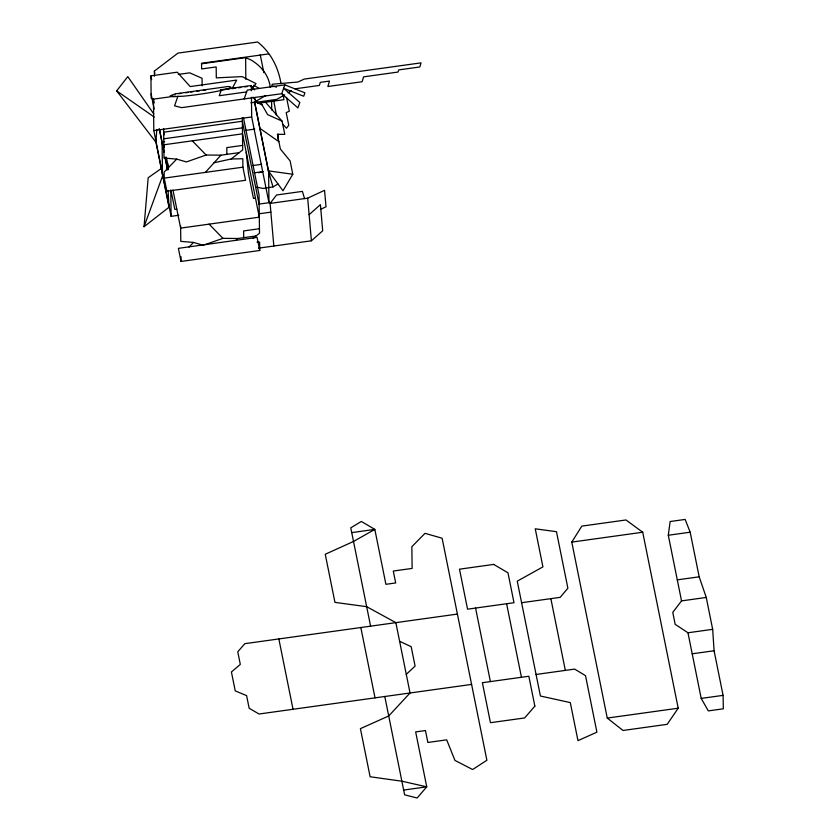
<?xml version="1.0" encoding="UTF-8"?>
<svg xmlns="http://www.w3.org/2000/svg" width="840" height="840" viewBox="0 0 840 840"><rect width="100%" height="100%" fill="white"/><g stroke="black" fill="none" stroke-linecap="round" stroke-linejoin="round"><path stroke-width="1.26" d="M161.532 168.357L148.186 177.734L144.049 226.716L169.029 207.207L155.915 142.18L156.797 129.455M681.534 600.894L668.294 535.259L670.131 521.524L685.146 519.435L690.175 532.203L699.174 576.817L706.251 597.45L712.677 629.328L714.084 650.759L723.082 695.363L723.335 708.803L708.32 710.892L701.2 698.408L687.96 632.772L675.182 624.33L672.767 612.339L681.534 600.894L706.251 597.45M177.954 96.127L174.552 105.851L181.64 107.646L281.736 93.702L297.917 107.909L299.817 102.49L283.637 88.284L303.713 96.233L304.899 92.82L284.834 84.871L247.254 90.101L244.167 98.931M221.277 89.975L219.261 95.718L246.624 91.917M281.736 93.702L284.834 84.871M144.049 226.716L163.118 174.468M232.355 88.137L236.68 80.094L190.176 86.573L177.251 72.198L150.906 75.862L151.179 98.28L153.594 99.298M264.936 101.598L282.072 121.117L284.792 134.369L277.389 134.316L280.35 148.974L290.157 160.976L292.782 174.258L282.986 190.775L268.359 170.856L254.667 102.69M571.778 542.105L581.816 526.113L625.968 519.971L642.716 532.235L678.206 708.204L667.18 724.332L623.028 730.475L607.257 718.074L571.778 542.105L642.716 532.235M273.83 246.026L270.102 203.406L276.549 194.985L302.411 191.384L304.553 198.608M155.915 142.18L116.666 90.888L127.796 76.608L153.783 113.946M252.137 88.337L256.011 83.643L242.162 76.598L216.31 77.868L216.174 66.927L201.621 68.954L201.547 63.263L268.642 53.918M205.38 172.4L220.92 155.179L239.253 152.628M236.019 240.398L237.72 238.508L256.064 235.956M220.92 155.179L206.136 155.012L186.407 161.941L176.715 159.117L164.157 172.032L164.231 178.122L166.877 191.226L245.553 180.275L242.907 167.171L242.812 158.728L231.137 159.012L214.106 162.729M189.032 247.044L193.515 242.434L203.207 245.27M406.276 674.341L415.096 666.11L411.18 646.684L399.62 641.288M309.12 214.641L320.418 204.645L322.697 230.79L311.399 240.797L258.51 248.157M231.137 159.012L242.697 149.929L242.309 117.653M253.008 238.35L259.507 233.247L259.035 194.975L243.506 117.968M154.434 76.198L154.371 71.085L177.975 53.099L257.67 42C270.942 52.563 278.25 67.368 281.032 83.611M265.755 95.498L253.722 102.585L276.822 99.383L284.718 94.773M288.099 92.799L291.48 90.814M256.778 187.152L263.088 188.454L272.958 186.921L278.008 184.002M270.102 203.406L307.681 198.166L324.566 190.312L326.004 206.787L320.376 209.412M204.446 244.839L222.947 238.34L237.72 238.508M250.908 102.805L255.843 102.039L262.059 104.885M201.484 63.798L245.637 57.645L251.013 59.976A46.683 38.241 -0.7 0 1 270.27 87.234M178.311 74.424L189.703 72.839L202.052 78.288L202.146 85.785M178.815 93.702L180.863 93.408M185.661 92.746L188.171 92.4M190.68 92.043L193.2 91.697M196.959 91.172L199.479 90.825M203.249 90.3L205.758 89.943M178.836 215.261L171.108 216.342L153.815 130.589L153.426 99.141L175.319 96.096M220.395 89.817L251.297 85.512L251.8 88.032M226.611 89.418L229.204 89.05M231.798 88.694L235.683 88.148M238.277 87.791L240.87 87.433M244.755 86.888L247.349 86.531M294.871 88.841L319.368 85.439L320.303 82.352L329.5 81.07L327.863 86.499L362.135 81.732L363.615 76.839L398.055 72.051L398.706 69.898L419.79 66.98L421.04 62.864L304.206 79.086L297.917 82.026L272.286 84.221L271.814 85.785L276.528 87.098M153.815 130.589L251.674 116.97L251.444 97.314M163.758 138.81L242.434 127.859M164.651 141.655L162.078 142.013L162.477 174.699M245.774 130.358L254.793 129.108M242.645 145.394L226.8 147.599L226.874 154.35M252.651 165.564L261.66 164.304M164.231 178.122L242.907 167.171M254.1 172.841L263.172 171.581M258.29 172.694L262.154 172.158M258.668 204.141L268.968 202.713L268.59 171.255L254.604 101.903M259.675 213.707L270.869 212.142M259.445 228.722L243.6 230.927L243.684 237.678M259.718 250.488L257.072 237.384L178.395 248.346L181.041 261.45L259.718 250.488L259.613 242.056L257.019 242.12M351.74 532.613L374.829 529.399L385.906 584.315L395.693 582.95L393.288 571.043L412.125 568.418L411.852 546.725L424.998 533.327L442.113 538.22L486.885 760.263L472.626 769.524L454.955 760.421L446.691 739.841L427.865 742.466L425.46 730.548L415.663 731.913L426.741 786.839L417.123 798L404.618 794.829L384.794 696.497M668.294 535.259L690.175 532.203M677.292 579.863L699.174 576.817M521.598 602.721L560.165 597.356L567.882 588.21L556.479 531.699L535.248 528.801L542.924 566.874L517.251 581.165L540.414 696.024L570.287 702.587L577.973 740.649L596.904 732.165L585.512 675.654L574.634 669.102L536.067 674.468M457.401 614.072L244.871 643.671L237.762 651.788L240.314 664.429L231.42 671.969L235.242 690.889L246.603 695.615L249.144 708.256L259.056 714.01L471.587 684.411M687.96 632.772L712.677 629.328M692.202 653.803L714.084 650.759M701.2 698.408L723.082 695.363M607.257 718.074L678.206 708.204M403.651 790.052L426.741 786.839L401.867 781.2L370.115 776.759L360.413 728.648L388.71 715.974L410.036 692.99L395.85 622.639L366.681 606.69L334.95 602.375L325.248 554.264L353.524 541.453L374.829 529.399L361.358 521.451L350.774 527.835L370.598 626.157M255.486 198.219L253.47 198.377L248.566 174.079L246.225 152.271M176.809 209.181L174.793 209.328L170.929 190.155M176.715 159.117L163.989 158.046L163.632 128.604M193.515 242.434L180.789 241.364L180.6 225.719M292.782 174.258L268.359 170.856L272.958 186.921M282.072 121.117L267.635 114.629L260.788 102.659M253.712 85.239L259.287 88.484M116.666 90.888L154.266 117.044M259.938 128.383L278.901 141.666M192.297 140.826L206.136 155.012M209.097 224.154L222.947 238.34M282.828 124.257L286.482 128.226L288.75 125.265L286.199 112.623L289.317 111.227L286.524 97.346M252.304 89.691L251.234 85.985L254.667 89.891M253.071 97.198L258.059 103.289L283.92 99.687L283.185 94.889M251.234 85.985L253.145 89.323M254.783 98.333L255.843 102.039M550.861 598.647L565.331 670.394M506.615 603.74L521.441 677.271M475.566 608.066L490.392 681.597M273.714 100.506L276.37 115.049M260.253 54.789L263.865 72.692M360.832 627.522L375.018 697.861M251.674 116.97L268.968 202.713M259.151 204.572L242.351 121.243L163.674 132.206L164.189 134.768M278.849 638.936L293.034 709.275M154.371 71.085L154.875 73.573M150.906 75.862L151.672 79.664M164.325 147.252L163.832 144.795L242.508 133.833L259.308 217.161L180.632 228.113L172.956 190.029M166.309 157.08L168.578 168.336M153.426 99.141L154.192 102.921M159.527 129.381L164.115 152.114M165.123 157.143L167.674 169.754M159.191 128.614L163.317 149.069M165.123 158.025L167.444 169.533M151.127 93.912L154.192 109.127M167.548 163.222L168.242 169.638M307.681 198.166L311.399 240.797M166.656 164.745L166.95 169.89M168.095 190.481L169.029 207.207M278.05 134.043L278.114 139.262M271.604 100.853L271.719 109.998M251.297 85.512L251.359 90.752M180.978 256.567L181.041 261.45M170.783 190.134L171.108 216.342M245.637 57.645L245.816 79.401M534.86 706.157L524.633 717.948L490.455 722.704L482.381 682.71L528.832 676.242L534.86 706.157M175.423 93.839L170.216 95.823L173.114 96.684L183.351 96.191A30.681 2.499 -8.3 0 0 220.259 90.647A30.681 2.499 -8.3 0 0 227.861 86.541L175.423 93.839M493.679 564.417L459.491 569.184L467.555 609.178L514.006 602.711L507.969 572.796L493.679 564.417"/></g></svg>
